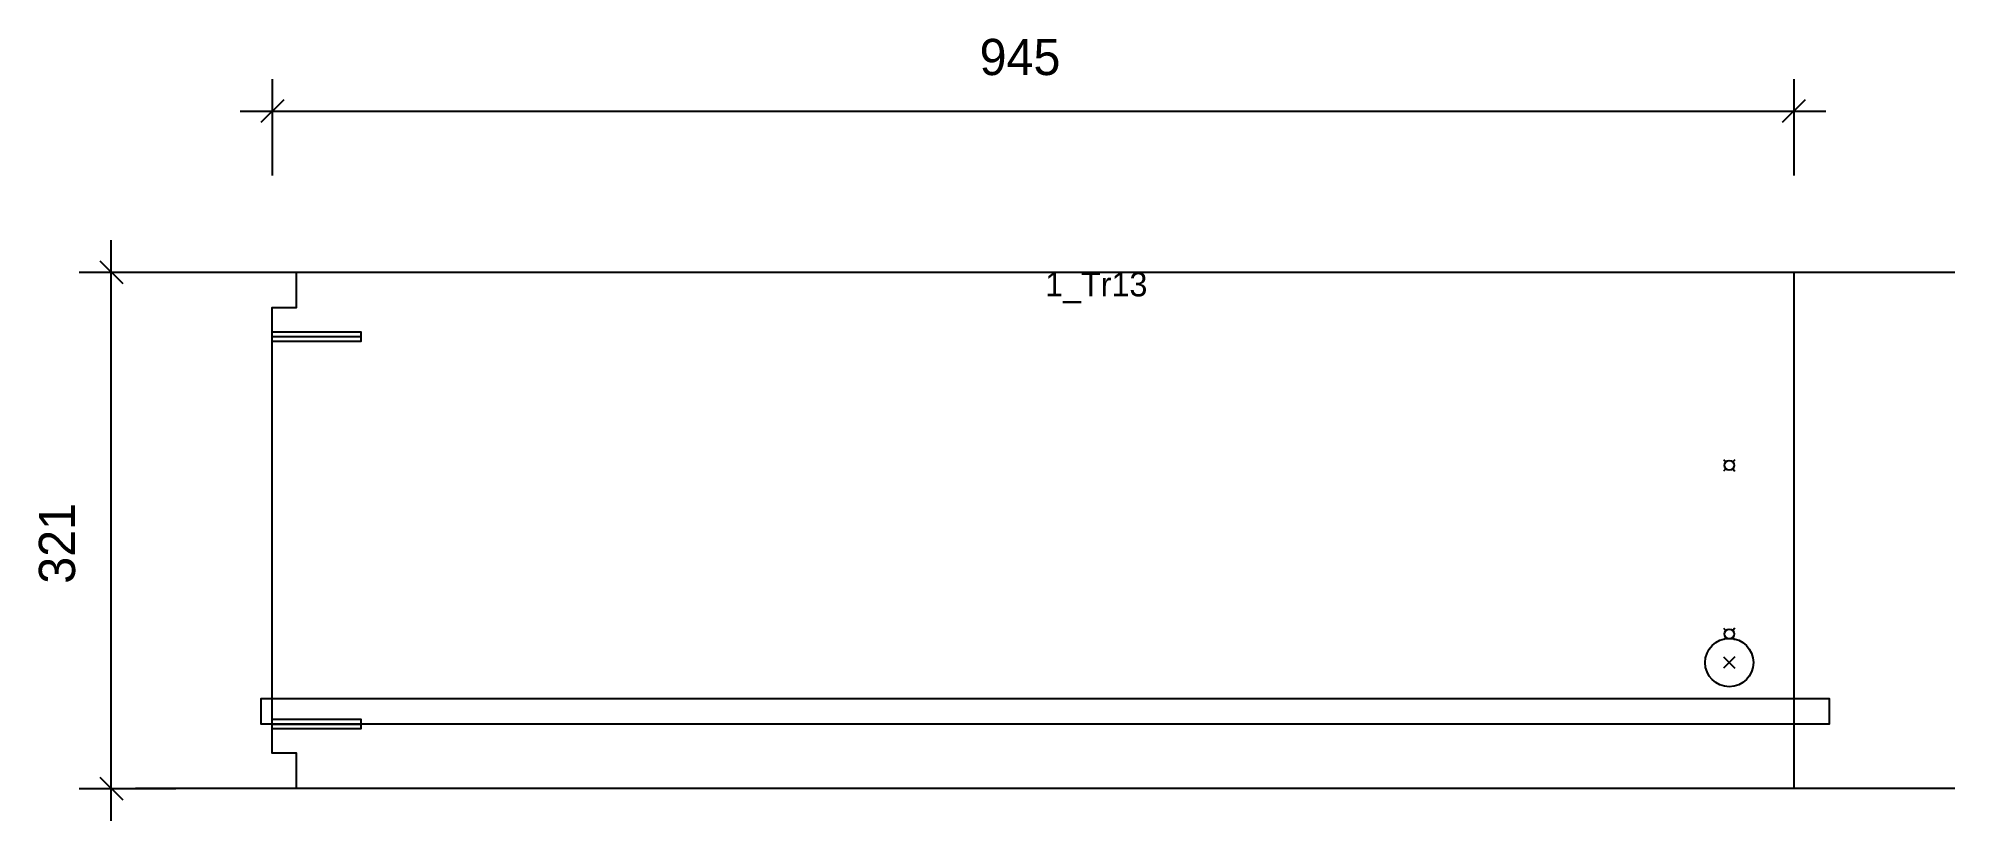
# Model space of a CAD drawing. Header units: millimetres. Extents: x -145 to 1045, y -20 to 466.
import ezdxf
from ezdxf.enums import TextEntityAlignment as Align

# ---------------------------------------------------------------- set-up
doc = ezdxf.new("R2010")
doc.units = ezdxf.units.MM
for name, color, linetype in [('CONTOUR', 7, 'CONTINUOUS'), ('CUT_RISER', 7, 'CONTINUOUS'), ('DIMLINES', 7, 'CONTINUOUS'), ('DIMLINESTEXT', 7, 'CONTINUOUS'), ('DRILLINGSOTHER', 7, 'CONTINUOUS'), ('DRILLINGSSIDE', 7, 'CONTINUOUS'), ('EXTRATREADBACKPROFILELINES', 7, 'CONTINUOUS'), ('EXTRATREADBACKPROFILELINESTEXT', 7, 'CONTINUOUS'), ('EXTRATREADFRONTPROFILELINES', 7, 'CONTINUOUS')]:
    doc.layers.add(name, color=color, linetype=linetype)

msp = doc.modelspace()

# ---------------------------------------------------------------- linework, layer by layer
at = {"layer": 'CONTOUR', "color": 0, "linetype": '0'}
msp.add_lwpolyline([(945, 320.752), (945, 0), (15, 0), (15, 22), (0, 22), (0, 298.752), (15, 298.752), (15, 320.752), (945, 320.752)], dxfattribs=at)
at = {"layer": 'CUT_RISER', "color": 1, "linetype": '1'}
msp.add_lwpolyline([(961, 40), (953, 40), (919.214, 40), (885.429, 40), (851.643, 40), (817.857, 40), (784.071, 40), (750.286, 40), (716.5, 40), (682.714, 40), (648.929, 40), (615.143, 40), (581.357, 40), (547.571, 40), (513.786, 40), (480, 40), (472, 40), (438.214, 40), (404.429, 40), (370.643, 40), (336.857, 40), (303.071, 40), (269.286, 40), (235.5, 40), (201.714, 40), (167.929, 40), (134.143, 40), (100.357, 40), (66.571, 40), (32.786, 40), (-1, 40), (-2.2, 40), (-7, 40), (-7, 43.2), (-7, 56), (-5.8, 56), (-1, 56), (7, 56), (39.897, 56), (72.793, 56), (105.69, 56), (138.586, 56), (171.483, 56), (204.379, 56), (237.276, 56), (270.172, 56), (303.069, 56), (335.966, 56), (368.862, 56), (401.759, 56), (434.655, 56), (467.552, 56), (500.448, 56), (533.345, 56), (566.241, 56), (599.138, 56), (632.034, 56), (664.931, 56), (697.828, 56), (730.724, 56), (763.621, 56), (796.517, 56), (829.414, 56), (862.31, 56), (895.207, 56), (928.103, 56), (961, 56), (962.2, 56), (967, 56), (967, 52.8), (967, 40), (965.8, 40), (961, 40)], dxfattribs=at)
at = {"layer": 'DIMLINES', "color": 0}
for p, q in [((0, 440.752), (0, 380.752)), ((945, 440.752), (945, 380.752)), ((-20, 420.752), (965, 420.752)), ((7.071, 427.823), (-7.071, 413.681)), ((952.071, 427.823), (937.929, 413.681)), ((-100, -20), (-100, 340.752)), ((-107.071, 327.823), (-92.929, 313.681)), ((-120, 320.752), (-60, 320.752)), ((-120, 0), (-60, 0)), ((-107.071, 7.071), (-92.929, -7.071))]:
    msp.add_line(p, q, dxfattribs=at)
at = {"layer": 'DRILLINGSOTHER', "color": 3}
for p, q in [((901.466, 204.288), (902.879, 202.874)), ((908.536, 204.288), (907.121, 202.874)), ((902.879, 198.631), (901.464, 197.217)), ((907.121, 198.631), (908.534, 197.217)), ((901.466, 99.536), (902.879, 98.121)), ((908.536, 99.536), (907.121, 98.121)), ((902.879, 93.879), (901.464, 92.464)), ((907.121, 93.879), (908.534, 92.464)), ((908.536, 81.788), (901.464, 74.717)), ((901.466, 81.788), (908.534, 74.717))]:
    msp.add_line(p, q, dxfattribs=at)
for centre, radius in [((905, 200.752), 3), ((905, 96), 3), ((905, 78.252), 15)]:
    msp.add_circle(centre, radius, dxfattribs=at)
at = {"layer": 'DRILLINGSSIDE', "color": 3}
for p, q in [((0, 280.752), (55, 280.752)), ((0, 40), (55, 40))]:
    msp.add_line(p, q, dxfattribs=at)
at = {"layer": 'DRILLINGSSIDE', "color": 3, "linetype": '3'}
for points in [[(0, 283.752), (55, 283.752), (55, 277.752), (0, 277.752)], [(0, 43), (55, 43), (55, 37), (0, 37)]]:
    msp.add_lwpolyline(points, dxfattribs=at)
at = {"layer": 'EXTRATREADBACKPROFILELINES', "color": 2}
msp.add_line((-85, 320.752), (1045, 320.752), dxfattribs=at)
at = {"layer": 'EXTRATREADFRONTPROFILELINES', "color": 2}
msp.add_line((1045, 0), (-85, 0), dxfattribs=at)

# ---------------------------------------------------------------- texts
at = {"layer": 'DIMLINESTEXT'}
msp.add_text('945', height=22.5, dxfattribs=at).set_placement((439.334, 465.752), align=Align.TOP_LEFT)
msp.add_text('321', height=22.5, rotation=90, dxfattribs=at).set_placement((-145, 127.21), align=Align.TOP_LEFT)
at = {"layer": 'EXTRATREADBACKPROFILELINESTEXT'}
msp.add_text('1_Tr13', height=15, rotation=360, dxfattribs=at).set_placement((480, 320.752), align=Align.TOP_LEFT)

doc.saveas('drawing.dxf')
